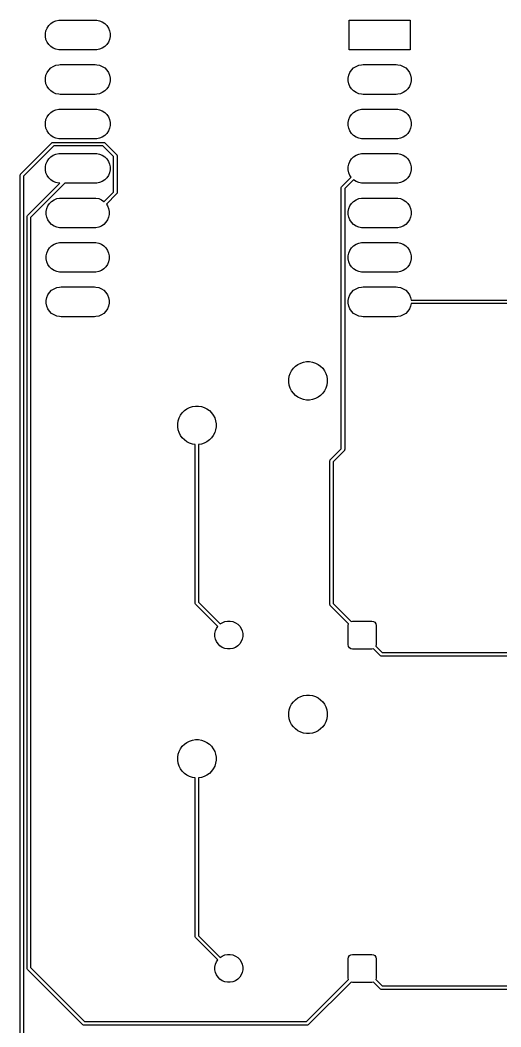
# Model space of a CAD drawing. Header units: millimetres. Extents: x 0.7 to 59.5, y -97.4 to -3.9.
# Drawn here: x 0.7 to 28.2, y -61.4 to -3.9 of the extents above; entities that cross this region are included whole.
import ezdxf

# ---------------------------------------------------------------- set-up
doc = ezdxf.new("R2010")
doc.units = ezdxf.units.MM
doc.layers.add('B.Cu', color=153, linetype='CONTINUOUS', true_color=0x4d7fc4)

msp = doc.modelspace()

# ---------------------------------------------------------------- linework, layer by layer
at = {"layer": 'B.Cu', "linetype": 'CONTINUOUS'}
for p, q in [((2.442766, -4.110941), (2.581313, -4.018367)), ((2.581313, -4.018367), (2.735258, -3.954601)), ((2.735258, -3.954601), (2.898685, -3.922093)), ((2.898685, -3.922093), (2.982, -3.918)), ((2.982, -3.918), (4.982, -3.918)), ((4.982, -3.918), (5.065315, -3.922093)), ((5.065315, -3.922093), (5.228742, -3.954601)), ((5.228742, -3.954601), (5.382687, -4.018367)), ((5.382687, -4.018367), (5.521234, -4.110941)), ((19.482, -5.618), (19.482, -3.918)), ((19.482, -3.918), (22.982, -3.918)), ((22.982, -3.918), (22.982, -5.618)), ((2.136093, -4.684685), (2.168601, -4.521258)), ((2.168601, -4.521258), (2.232367, -4.367313)), ((2.232367, -4.367313), (2.324941, -4.228766)), ((2.324941, -4.228766), (2.442766, -4.110941)), ((5.521234, -4.110941), (5.639059, -4.228766)), ((5.639059, -4.228766), (5.731633, -4.367313)), ((5.731633, -4.367313), (5.795399, -4.521258)), ((5.795399, -4.521258), (5.827907, -4.684685)), ((2.136093, -4.851315), (2.136093, -4.684685)), ((2.168601, -5.014742), (2.136093, -4.851315)), ((2.232367, -5.168687), (2.168601, -5.014742)), ((2.324941, -5.307234), (2.232367, -5.168687)), ((5.731633, -5.168687), (5.639059, -5.307234)), ((5.795399, -5.014742), (5.731633, -5.168687)), ((5.827907, -4.851315), (5.795399, -5.014742)), ((5.827907, -4.684685), (5.827907, -4.851315)), ((2.442766, -5.425059), (2.324941, -5.307234)), ((2.581313, -5.517633), (2.442766, -5.425059)), ((2.735258, -5.581399), (2.581313, -5.517633)), ((2.898685, -5.613907), (2.735258, -5.581399)), ((2.982, -5.618), (2.898685, -5.613907)), ((4.982, -5.618), (2.982, -5.618)), ((5.065315, -5.613907), (4.982, -5.618)), ((5.228742, -5.581399), (5.065315, -5.613907)), ((5.382687, -5.517633), (5.228742, -5.581399)), ((5.521234, -5.425059), (5.382687, -5.517633)), ((5.639059, -5.307234), (5.521234, -5.425059)), ((22.982, -5.618), (19.482, -5.618)), ((2.232367, -6.907313), (2.324941, -6.768766)), ((2.324941, -6.768766), (2.442766, -6.650941)), ((2.442766, -6.650941), (2.581313, -6.558367)), ((2.581313, -6.558367), (2.735258, -6.494601)), ((2.735258, -6.494601), (2.898685, -6.462093)), ((2.898685, -6.462093), (2.982, -6.458)), ((2.982, -6.458), (4.982, -6.458)), ((4.982, -6.458), (5.065315, -6.462093)), ((5.065315, -6.462093), (5.228742, -6.494601)), ((5.228742, -6.494601), (5.382687, -6.558367)), ((5.382687, -6.558367), (5.521234, -6.650941)), ((5.521234, -6.650941), (5.639059, -6.768766)), ((5.639059, -6.768766), (5.731633, -6.907313)), ((19.532367, -6.907313), (19.624941, -6.768766)), ((19.624941, -6.768766), (19.742766, -6.650941)), ((19.742766, -6.650941), (19.881313, -6.558367)), ((19.881313, -6.558367), (20.035258, -6.494601)), ((20.035258, -6.494601), (20.198685, -6.462093)), ((20.198685, -6.462093), (20.282, -6.458)), ((20.282, -6.458), (22.182, -6.458)), ((22.182, -6.458), (22.265315, -6.462093)), ((22.265315, -6.462093), (22.428742, -6.494601)), ((22.428742, -6.494601), (22.582687, -6.558367)), ((22.582687, -6.558367), (22.721234, -6.650941)), ((22.721234, -6.650941), (22.839059, -6.768766)), ((22.839059, -6.768766), (22.931633, -6.907313)), ((2.136093, -7.224685), (2.168601, -7.061258)), ((2.136093, -7.391315), (2.136093, -7.224685)), ((2.168601, -7.554742), (2.136093, -7.391315)), ((2.168601, -7.061258), (2.232367, -6.907313)), ((5.731633, -6.907313), (5.795399, -7.061258)), ((5.795399, -7.061258), (5.827907, -7.224685)), ((5.827907, -7.391315), (5.795399, -7.554742)), ((5.827907, -7.224685), (5.827907, -7.391315)), ((19.436093, -7.224685), (19.468601, -7.061258)), ((19.436093, -7.391315), (19.436093, -7.224685)), ((19.468601, -7.554742), (19.436093, -7.391315)), ((19.468601, -7.061258), (19.532367, -6.907313)), ((22.931633, -6.907313), (22.995399, -7.061258)), ((22.995399, -7.061258), (23.027907, -7.224685)), ((23.027907, -7.391315), (22.995399, -7.554742)), ((23.027907, -7.224685), (23.027907, -7.391315)), ((2.232367, -7.708687), (2.168601, -7.554742)), ((2.324941, -7.847234), (2.232367, -7.708687)), ((2.442766, -7.965059), (2.324941, -7.847234)), ((2.581313, -8.057633), (2.442766, -7.965059)), ((5.521234, -7.965059), (5.382687, -8.057633)), ((5.639059, -7.847234), (5.521234, -7.965059)), ((5.731633, -7.708687), (5.639059, -7.847234)), ((5.795399, -7.554742), (5.731633, -7.708687)), ((19.532367, -7.708687), (19.468601, -7.554742)), ((19.624941, -7.847234), (19.532367, -7.708687)), ((19.742766, -7.965059), (19.624941, -7.847234)), ((19.881313, -8.057633), (19.742766, -7.965059)), ((22.721234, -7.965059), (22.582687, -8.057633)), ((22.839059, -7.847234), (22.721234, -7.965059)), ((22.931633, -7.708687), (22.839059, -7.847234)), ((22.995399, -7.554742), (22.931633, -7.708687)), ((2.735258, -8.121399), (2.581313, -8.057633)), ((2.898685, -8.153907), (2.735258, -8.121399)), ((2.982, -8.158), (2.898685, -8.153907)), ((4.982, -8.158), (2.982, -8.158)), ((5.065315, -8.153907), (4.982, -8.158)), ((5.228742, -8.121399), (5.065315, -8.153907)), ((5.382687, -8.057633), (5.228742, -8.121399)), ((20.035258, -8.121399), (19.881313, -8.057633)), ((20.198685, -8.153907), (20.035258, -8.121399)), ((20.282, -8.158), (20.198685, -8.153907)), ((22.182, -8.158), (20.282, -8.158)), ((22.265315, -8.153907), (22.182, -8.158)), ((22.428742, -8.121399), (22.265315, -8.153907)), ((22.582687, -8.057633), (22.428742, -8.121399)), ((2.324941, -9.308766), (2.442766, -9.190941)), ((2.442766, -9.190941), (2.581313, -9.098367)), ((2.581313, -9.098367), (2.735258, -9.034601)), ((2.735258, -9.034601), (2.898685, -9.002093)), ((2.898685, -9.002093), (2.982, -8.998)), ((2.982, -8.998), (4.982, -8.998)), ((4.982, -8.998), (5.065315, -9.002093)), ((5.065315, -9.002093), (5.228742, -9.034601)), ((5.228742, -9.034601), (5.382687, -9.098367)), ((5.382687, -9.098367), (5.521234, -9.190941)), ((5.521234, -9.190941), (5.639059, -9.308766)), ((19.624941, -9.308766), (19.742766, -9.190941)), ((19.742766, -9.190941), (19.881313, -9.098367)), ((19.881313, -9.098367), (20.035258, -9.034601)), ((20.035258, -9.034601), (20.198685, -9.002093)), ((20.198685, -9.002093), (20.282, -8.998)), ((20.282, -8.998), (22.182, -8.998)), ((22.182, -8.998), (22.265315, -9.002093)), ((22.265315, -9.002093), (22.428742, -9.034601)), ((22.428742, -9.034601), (22.582687, -9.098367)), ((22.582687, -9.098367), (22.721234, -9.190941)), ((22.721234, -9.190941), (22.839059, -9.308766)), ((2.136093, -9.764685), (2.168601, -9.601258)), ((2.136093, -9.931315), (2.136093, -9.764685)), ((2.168601, -9.601258), (2.232367, -9.447313)), ((2.232367, -9.447313), (2.324941, -9.308766)), ((5.639059, -9.308766), (5.731633, -9.447313)), ((5.731633, -9.447313), (5.795399, -9.601258)), ((5.795399, -9.601258), (5.827907, -9.764685)), ((5.827907, -9.764685), (5.827907, -9.931315)), ((19.436093, -9.764685), (19.468601, -9.601258)), ((19.436093, -9.931315), (19.436093, -9.764685)), ((19.468601, -9.601258), (19.532367, -9.447313)), ((19.532367, -9.447313), (19.624941, -9.308766)), ((22.839059, -9.308766), (22.931633, -9.447313)), ((22.931633, -9.447313), (22.995399, -9.601258)), ((22.995399, -9.601258), (23.027907, -9.764685)), ((23.027907, -9.764685), (23.027907, -9.931315)), ((2.168601, -10.094742), (2.136093, -9.931315)), ((2.232367, -10.248687), (2.168601, -10.094742)), ((2.324941, -10.387234), (2.232367, -10.248687)), ((5.731633, -10.248687), (5.639059, -10.387234)), ((5.795399, -10.094742), (5.731633, -10.248687)), ((5.827907, -9.931315), (5.795399, -10.094742)), ((19.468601, -10.094742), (19.436093, -9.931315)), ((19.532367, -10.248687), (19.468601, -10.094742)), ((19.624941, -10.387234), (19.532367, -10.248687)), ((22.931633, -10.248687), (22.839059, -10.387234)), ((22.995399, -10.094742), (22.931633, -10.248687)), ((23.027907, -9.931315), (22.995399, -10.094742)), ((2.442766, -10.505059), (2.324941, -10.387234)), ((2.581313, -10.597633), (2.442766, -10.505059)), ((2.507289, -10.92729), (2.522442, -10.914853)), ((2.522442, -10.914853), (2.533, -10.910479)), ((2.533, -10.910479), (2.558491, -10.899921)), ((2.558491, -10.899921), (2.578, -10.898)), ((2.578, -10.898), (5.458346, -10.898)), ((2.735258, -10.661399), (2.581313, -10.597633)), ((2.898685, -10.693907), (2.735258, -10.661399)), ((2.982, -10.698), (2.898685, -10.693907)), ((4.982, -10.698), (2.982, -10.698)), ((5.065315, -10.693907), (4.982, -10.698)), ((5.228742, -10.661399), (5.065315, -10.693907)), ((5.382687, -10.597633), (5.228742, -10.661399)), ((5.521234, -10.505059), (5.382687, -10.597633)), ((5.458346, -10.898), (5.477855, -10.899921)), ((5.477855, -10.899921), (5.513903, -10.914853)), ((5.513903, -10.914853), (5.529057, -10.927289)), ((5.639059, -10.387234), (5.521234, -10.505059)), ((19.742766, -10.505059), (19.624941, -10.387234)), ((19.881313, -10.597633), (19.742766, -10.505059)), ((20.035258, -10.661399), (19.881313, -10.597633)), ((20.198685, -10.693907), (20.035258, -10.661399)), ((20.282, -10.698), (20.198685, -10.693907)), ((22.182, -10.698), (20.282, -10.698)), ((22.265315, -10.693907), (22.182, -10.698)), ((22.428742, -10.661399), (22.265315, -10.693907)), ((22.582687, -10.597633), (22.428742, -10.661399)), ((22.721234, -10.505059), (22.582687, -10.597633)), ((22.839059, -10.387234), (22.721234, -10.505059)), ((0.721289, -12.713289), (2.507289, -10.92729)), ((2.619421, -11.098), (0.892, -12.825421)), ((5.416924, -11.098), (2.619421, -11.098)), ((6.032, -11.713075), (5.416924, -11.098)), ((5.529057, -10.927289), (6.202711, -11.600944)), ((2.168601, -12.141258), (2.232367, -11.987313)), ((2.232367, -11.987313), (2.324941, -11.848766)), ((2.324941, -11.848766), (2.442766, -11.730941)), ((2.442766, -11.730941), (2.581313, -11.638367)), ((2.581313, -11.638367), (2.735258, -11.574601)), ((2.735258, -11.574601), (2.898685, -11.542093)), ((2.898685, -11.542093), (2.982, -11.538)), ((2.982, -11.538), (4.982, -11.538)), ((4.982, -11.538), (5.065315, -11.542093)), ((5.065315, -11.542093), (5.228742, -11.574601)), ((5.228742, -11.574601), (5.382687, -11.638367)), ((5.382687, -11.638367), (5.521234, -11.730941)), ((5.521234, -11.730941), (5.639059, -11.848766)), ((5.639059, -11.848766), (5.731633, -11.987313)), ((5.731633, -11.987313), (5.795399, -12.141258)), ((6.032, -13.736578), (6.032, -11.713075)), ((6.202711, -11.600944), (6.215148, -11.616097)), ((6.215148, -11.616097), (6.224372, -11.638367)), ((6.224372, -11.638367), (6.230079, -11.652145)), ((6.230079, -11.652145), (6.232, -11.671654)), ((6.232, -11.671654), (6.232, -13.778)), ((19.468601, -12.141258), (19.532367, -11.987313)), ((19.532367, -11.987313), (19.624941, -11.848766)), ((19.624941, -11.848766), (19.742766, -11.730941)), ((19.742766, -11.730941), (19.881313, -11.638367)), ((19.881313, -11.638367), (20.035258, -11.574601)), ((20.035258, -11.574601), (20.198685, -11.542093)), ((20.198685, -11.542093), (20.282, -11.538)), ((20.282, -11.538), (22.182, -11.538)), ((22.182, -11.538), (22.265315, -11.542093)), ((22.265315, -11.542093), (22.428742, -11.574601)), ((22.428742, -11.574601), (22.582687, -11.638367)), ((22.582687, -11.638367), (22.721234, -11.730941)), ((22.721234, -11.730941), (22.839059, -11.848766)), ((22.839059, -11.848766), (22.931633, -11.987313)), ((22.931633, -11.987313), (22.995399, -12.141258)), ((2.136093, -12.304685), (2.168601, -12.141258)), ((2.136093, -12.471315), (2.136093, -12.304685)), ((2.168601, -12.634742), (2.136093, -12.471315)), ((2.232367, -12.788687), (2.168601, -12.634742)), ((5.795399, -12.634742), (5.731633, -12.788687)), ((5.795399, -12.141258), (5.827907, -12.304685)), ((5.827907, -12.471315), (5.795399, -12.634742)), ((5.827907, -12.304685), (5.827907, -12.471315)), ((19.436093, -12.304685), (19.468601, -12.141258)), ((19.436093, -12.471315), (19.436093, -12.304685)), ((19.468601, -12.634742), (19.436093, -12.471315)), ((19.532367, -12.788687), (19.468601, -12.634742)), ((22.995399, -12.634742), (22.931633, -12.788687)), ((22.995399, -12.141258), (23.027907, -12.304685)), ((23.027907, -12.471315), (22.995399, -12.634742)), ((23.027907, -12.304685), (23.027907, -12.471315)), ((0.692, -12.784), (0.693921, -12.764491)), ((0.692, -69.104), (0.692, -12.784)), ((0.693921, -12.764491), (0.708853, -12.728443)), ((0.708853, -12.728443), (0.721289, -12.713289)), ((0.892, -12.825421), (0.892, -69.062578)), ((2.324941, -12.927234), (2.232367, -12.788687)), ((2.442766, -13.045059), (2.324941, -12.927234)), ((2.581313, -13.137633), (2.442766, -13.045059)), ((2.735258, -13.201399), (2.581313, -13.137633)), ((2.898685, -13.233907), (2.735258, -13.201399)), ((5.228742, -13.201399), (5.065315, -13.233907)), ((5.382687, -13.137633), (5.228742, -13.201399)), ((5.521234, -13.045059), (5.382687, -13.137633)), ((5.639059, -12.927234), (5.521234, -13.045059)), ((5.731633, -12.788687), (5.639059, -12.927234)), ((19.061289, -13.417289), (19.595462, -12.883115)), ((19.729564, -13.031857), (19.232, -13.529422)), ((19.595462, -12.883115), (19.532367, -12.788687)), ((19.742766, -13.045059), (19.729564, -13.031857)), ((19.881313, -13.137633), (19.742766, -13.045059)), ((20.035258, -13.201399), (19.881313, -13.137633)), ((20.198685, -13.233907), (20.035258, -13.201399)), ((22.428742, -13.201399), (22.265315, -13.233907)), ((22.582687, -13.137633), (22.428742, -13.201399)), ((22.721234, -13.045059), (22.582687, -13.137633)), ((22.839059, -12.927234), (22.721234, -13.045059)), ((22.931633, -12.788687), (22.839059, -12.927234)), ((1.121289, -15.070943), (2.955532, -13.236699)), ((3.237076, -13.238), (1.292, -15.183076)), ((2.955532, -13.236699), (2.898685, -13.233907)), ((4.982, -13.238), (3.237076, -13.238)), ((5.065315, -13.233907), (4.982, -13.238)), ((5.484435, -14.284142), (6.032, -13.736578)), ((6.230079, -13.797509), (6.215148, -13.833557)), ((6.232, -13.778), (6.230079, -13.797509)), ((19.032, -13.488), (19.033921, -13.468491)), ((19.032, -28.40839), (19.032, -13.488)), ((19.033921, -13.468491), (19.048853, -13.432443)), ((19.048853, -13.432443), (19.061289, -13.417289)), ((19.232, -13.529422), (19.232, -28.449812)), ((20.282, -13.238), (20.198685, -13.233907)), ((22.182, -13.238), (20.282, -13.238)), ((22.265315, -13.233907), (22.182, -13.238)), ((2.374941, -14.388766), (2.492766, -14.270941)), ((2.492766, -14.270941), (2.631313, -14.178367)), ((2.631313, -14.178367), (2.785258, -14.114601)), ((2.785258, -14.114601), (2.948685, -14.082093)), ((2.948685, -14.082093), (3.032, -14.078)), ((3.032, -14.078), (4.932, -14.078)), ((4.932, -14.078), (5.015315, -14.082093)), ((5.015315, -14.082093), (5.178742, -14.114601)), ((5.178742, -14.114601), (5.332687, -14.178367)), ((5.332687, -14.178367), (5.471234, -14.270941)), ((5.471234, -14.270941), (5.484435, -14.284142)), ((6.202711, -13.84871), (5.618537, -14.432883)), ((6.215148, -13.833557), (6.202711, -13.84871)), ((19.624941, -14.388766), (19.742766, -14.270941)), ((19.742766, -14.270941), (19.881313, -14.178367)), ((19.881313, -14.178367), (20.035258, -14.114601)), ((20.035258, -14.114601), (20.198685, -14.082093)), ((20.198685, -14.082093), (20.282, -14.078)), ((20.282, -14.078), (22.182, -14.078)), ((22.182, -14.078), (22.265315, -14.082093)), ((22.265315, -14.082093), (22.428742, -14.114601)), ((22.428742, -14.114601), (22.582687, -14.178367)), ((22.582687, -14.178367), (22.721234, -14.270941)), ((22.721234, -14.270941), (22.839059, -14.388766)), ((2.186093, -14.844685), (2.218601, -14.681258)), ((2.186093, -15.011315), (2.186093, -14.844685)), ((2.218601, -14.681258), (2.282367, -14.527313)), ((2.282367, -14.527313), (2.374941, -14.388766)), ((5.618537, -14.432883), (5.681633, -14.527313)), ((5.681633, -14.527313), (5.745399, -14.681258)), ((5.745399, -14.681258), (5.777907, -14.844685)), ((5.777907, -14.844685), (5.777907, -15.011315)), ((19.436093, -14.844685), (19.468601, -14.681258)), ((19.436093, -15.011315), (19.436093, -14.844685)), ((19.468601, -14.681258), (19.532367, -14.527313)), ((19.532367, -14.527313), (19.624941, -14.388766)), ((22.839059, -14.388766), (22.931633, -14.527313)), ((22.931633, -14.527313), (22.995399, -14.681258)), ((22.995399, -14.681258), (23.027907, -14.844685)), ((23.027907, -14.844685), (23.027907, -15.011315)), ((1.092, -15.141654), (1.093921, -15.122145)), ((1.092, -58.08), (1.092, -15.141654)), ((1.093921, -15.122145), (1.108853, -15.086097)), ((1.108853, -15.086097), (1.121289, -15.070943)), ((1.292, -15.183076), (1.292, -58.038578)), ((2.218601, -15.174742), (2.186093, -15.011315)), ((2.282367, -15.328687), (2.218601, -15.174742)), ((2.374941, -15.467234), (2.282367, -15.328687)), ((2.492766, -15.585059), (2.374941, -15.467234)), ((5.589059, -15.467234), (5.471234, -15.585059)), ((5.681633, -15.328687), (5.589059, -15.467234)), ((5.745399, -15.174742), (5.681633, -15.328687)), ((5.777907, -15.011315), (5.745399, -15.174742)), ((19.468601, -15.174742), (19.436093, -15.011315)), ((19.532367, -15.328687), (19.468601, -15.174742)), ((19.624941, -15.467234), (19.532367, -15.328687)), ((19.742766, -15.585059), (19.624941, -15.467234)), ((22.839059, -15.467234), (22.721234, -15.585059)), ((22.931633, -15.328687), (22.839059, -15.467234)), ((22.995399, -15.174742), (22.931633, -15.328687)), ((23.027907, -15.011315), (22.995399, -15.174742)), ((2.631313, -15.677633), (2.492766, -15.585059)), ((2.785258, -15.741399), (2.631313, -15.677633)), ((2.948685, -15.773907), (2.785258, -15.741399)), ((3.032, -15.778), (2.948685, -15.773907)), ((4.932, -15.778), (3.032, -15.778)), ((5.015315, -15.773907), (4.932, -15.778)), ((5.178742, -15.741399), (5.015315, -15.773907)), ((5.332687, -15.677633), (5.178742, -15.741399)), ((5.471234, -15.585059), (5.332687, -15.677633)), ((19.881313, -15.677633), (19.742766, -15.585059)), ((20.035258, -15.741399), (19.881313, -15.677633)), ((20.198685, -15.773907), (20.035258, -15.741399)), ((20.282, -15.778), (20.198685, -15.773907)), ((22.182, -15.778), (20.282, -15.778)), ((22.265315, -15.773907), (22.182, -15.778)), ((22.428742, -15.741399), (22.265315, -15.773907)), ((22.582687, -15.677633), (22.428742, -15.741399)), ((22.721234, -15.585059), (22.582687, -15.677633)), ((2.631313, -16.718367), (2.785258, -16.654601)), ((2.785258, -16.654601), (2.948685, -16.622093)), ((2.948685, -16.622093), (3.032, -16.618)), ((3.032, -16.618), (4.932, -16.618)), ((4.932, -16.618), (5.015315, -16.622093)), ((5.015315, -16.622093), (5.178742, -16.654601)), ((5.178742, -16.654601), (5.332687, -16.718367)), ((19.881313, -16.718367), (20.035258, -16.654601)), ((20.035258, -16.654601), (20.198685, -16.622093)), ((20.198685, -16.622093), (20.282, -16.618)), ((20.282, -16.618), (22.182, -16.618)), ((22.182, -16.618), (22.265315, -16.622093)), ((22.265315, -16.622093), (22.428742, -16.654601)), ((22.428742, -16.654601), (22.582687, -16.718367)), ((2.186093, -17.384685), (2.218601, -17.221258)), ((2.218601, -17.221258), (2.282367, -17.067313)), ((2.282367, -17.067313), (2.374941, -16.928766)), ((2.374941, -16.928766), (2.492766, -16.810941)), ((2.492766, -16.810941), (2.631313, -16.718367)), ((5.332687, -16.718367), (5.471234, -16.810941)), ((5.471234, -16.810941), (5.589059, -16.928766)), ((5.589059, -16.928766), (5.681633, -17.067313)), ((5.681633, -17.067313), (5.745399, -17.221258)), ((5.745399, -17.221258), (5.777907, -17.384685)), ((19.436093, -17.384685), (19.468601, -17.221258)), ((19.468601, -17.221258), (19.532367, -17.067313)), ((19.532367, -17.067313), (19.624941, -16.928766)), ((19.624941, -16.928766), (19.742766, -16.810941)), ((19.742766, -16.810941), (19.881313, -16.718367)), ((22.582687, -16.718367), (22.721234, -16.810941)), ((22.721234, -16.810941), (22.839059, -16.928766)), ((22.839059, -16.928766), (22.931633, -17.067313)), ((22.931633, -17.067313), (22.995399, -17.221258)), ((22.995399, -17.221258), (23.027907, -17.384685)), ((2.186093, -17.551315), (2.186093, -17.384685)), ((2.218601, -17.714742), (2.186093, -17.551315)), ((2.282367, -17.868687), (2.218601, -17.714742)), ((5.745399, -17.714742), (5.681633, -17.868687)), ((5.777907, -17.551315), (5.745399, -17.714742)), ((5.777907, -17.384685), (5.777907, -17.551315)), ((19.436093, -17.551315), (19.436093, -17.384685)), ((19.468601, -17.714742), (19.436093, -17.551315)), ((19.532367, -17.868687), (19.468601, -17.714742)), ((22.995399, -17.714742), (22.931633, -17.868687)), ((23.027907, -17.551315), (22.995399, -17.714742)), ((23.027907, -17.384685), (23.027907, -17.551315)), ((2.374941, -18.007234), (2.282367, -17.868687)), ((2.492766, -18.125059), (2.374941, -18.007234)), ((2.631313, -18.217633), (2.492766, -18.125059)), ((2.785258, -18.281399), (2.631313, -18.217633)), ((2.948685, -18.313907), (2.785258, -18.281399)), ((3.032, -18.318), (2.948685, -18.313907)), ((4.932, -18.318), (3.032, -18.318)), ((5.015315, -18.313907), (4.932, -18.318)), ((5.178742, -18.281399), (5.015315, -18.313907)), ((5.332687, -18.217633), (5.178742, -18.281399)), ((5.471234, -18.125059), (5.332687, -18.217633)), ((5.589059, -18.007234), (5.471234, -18.125059)), ((5.681633, -17.868687), (5.589059, -18.007234)), ((19.624941, -18.007234), (19.532367, -17.868687)), ((19.742766, -18.125059), (19.624941, -18.007234)), ((19.881313, -18.217633), (19.742766, -18.125059)), ((20.035258, -18.281399), (19.881313, -18.217633)), ((20.198685, -18.313907), (20.035258, -18.281399)), ((20.282, -18.318), (20.198685, -18.313907)), ((22.182, -18.318), (20.282, -18.318)), ((22.265315, -18.313907), (22.182, -18.318)), ((22.428742, -18.281399), (22.265315, -18.313907)), ((22.582687, -18.217633), (22.428742, -18.281399)), ((22.721234, -18.125059), (22.582687, -18.217633)), ((22.839059, -18.007234), (22.721234, -18.125059)), ((22.931633, -17.868687), (22.839059, -18.007234)), ((2.282367, -19.607313), (2.374941, -19.468766)), ((2.374941, -19.468766), (2.492766, -19.350941)), ((2.492766, -19.350941), (2.631313, -19.258367)), ((2.631313, -19.258367), (2.785258, -19.194601)), ((2.785258, -19.194601), (2.948685, -19.162093)), ((2.948685, -19.162093), (3.032, -19.158)), ((3.032, -19.158), (4.932, -19.158)), ((4.932, -19.158), (5.015315, -19.162093)), ((5.015315, -19.162093), (5.178742, -19.194601)), ((5.178742, -19.194601), (5.332687, -19.258367)), ((5.332687, -19.258367), (5.471234, -19.350941)), ((5.471234, -19.350941), (5.589059, -19.468766)), ((5.589059, -19.468766), (5.681633, -19.607313)), ((19.532367, -19.607313), (19.624941, -19.468766)), ((19.624941, -19.468766), (19.742766, -19.350941)), ((19.742766, -19.350941), (19.881313, -19.258367)), ((19.881313, -19.258367), (20.035258, -19.194601)), ((20.035258, -19.194601), (20.198685, -19.162093)), ((20.198685, -19.162093), (20.282, -19.158)), ((20.282, -19.158), (22.182, -19.158)), ((22.182, -19.158), (22.265315, -19.162093)), ((22.265315, -19.162093), (22.428742, -19.194601)), ((22.428742, -19.194601), (22.582687, -19.258367)), ((22.582687, -19.258367), (22.721234, -19.350941)), ((22.721234, -19.350941), (22.839059, -19.468766)), ((22.839059, -19.468766), (22.931633, -19.607313)), ((2.186093, -19.924685), (2.218601, -19.761258)), ((2.186093, -20.091315), (2.186093, -19.924685)), ((2.218601, -20.254742), (2.186093, -20.091315)), ((2.218601, -19.761258), (2.282367, -19.607313)), ((5.681633, -19.607313), (5.745399, -19.761258)), ((5.745399, -19.761258), (5.777907, -19.924685)), ((5.777907, -20.091315), (5.745399, -20.254742)), ((5.777907, -19.924685), (5.777907, -20.091315)), ((19.436093, -19.924685), (19.468601, -19.761258)), ((19.436093, -20.091315), (19.436093, -19.924685)), ((19.468601, -20.254742), (19.436093, -20.091315)), ((19.468601, -19.761258), (19.532367, -19.607313)), ((22.931633, -19.607313), (22.995399, -19.761258)), ((22.995399, -19.761258), (23.024588, -19.908)), ((23.024588, -20.108), (22.995399, -20.254742)), ((23.024588, -19.908), (43.818363, -19.908)), ((43.776941, -20.108), (23.024588, -20.108)), ((2.282367, -20.408687), (2.218601, -20.254742)), ((2.374941, -20.547234), (2.282367, -20.408687)), ((2.492766, -20.665059), (2.374941, -20.547234)), ((2.631313, -20.757633), (2.492766, -20.665059)), ((5.471234, -20.665059), (5.332687, -20.757633)), ((5.589059, -20.547234), (5.471234, -20.665059)), ((5.681633, -20.408687), (5.589059, -20.547234)), ((5.745399, -20.254742), (5.681633, -20.408687)), ((19.532367, -20.408687), (19.468601, -20.254742)), ((19.624941, -20.547234), (19.532367, -20.408687)), ((19.742766, -20.665059), (19.624941, -20.547234)), ((19.881313, -20.757633), (19.742766, -20.665059)), ((22.721234, -20.665059), (22.582687, -20.757633)), ((22.839059, -20.547234), (22.721234, -20.665059)), ((22.931633, -20.408687), (22.839059, -20.547234)), ((22.995399, -20.254742), (22.931633, -20.408687)), ((2.785258, -20.821399), (2.631313, -20.757633)), ((2.948685, -20.853907), (2.785258, -20.821399)), ((3.032, -20.858), (2.948685, -20.853907)), ((4.932, -20.858), (3.032, -20.858)), ((5.015315, -20.853907), (4.932, -20.858)), ((5.178742, -20.821399), (5.015315, -20.853907)), ((5.332687, -20.757633), (5.178742, -20.821399)), ((20.035258, -20.821399), (19.881313, -20.757633)), ((20.198685, -20.853907), (20.035258, -20.821399)), ((20.282, -20.858), (20.198685, -20.853907)), ((22.182, -20.858), (20.282, -20.858)), ((22.265315, -20.853907), (22.182, -20.858)), ((22.428742, -20.821399), (22.265315, -20.853907)), ((22.582687, -20.757633), (22.428742, -20.821399)), ((16.564918, -23.581298), (16.718714, -23.502935)), ((16.718714, -23.502935), (16.882876, -23.449595)), ((16.882876, -23.449595), (17.053361, -23.422593)), ((17.053361, -23.422593), (17.225971, -23.422593)), ((17.225971, -23.422593), (17.396456, -23.449595)), ((17.396456, -23.449595), (17.560618, -23.502935)), ((17.560618, -23.502935), (17.714414, -23.581298)), ((16.070059, -24.262412), (16.123399, -24.09825)), ((16.123399, -24.09825), (16.201762, -23.944454)), ((16.201762, -23.944454), (16.303219, -23.804809)), ((16.303219, -23.804809), (16.425273, -23.682755)), ((16.425273, -23.682755), (16.564918, -23.581298)), ((17.714414, -23.581298), (17.854059, -23.682755)), ((17.854059, -23.682755), (17.976113, -23.804809)), ((17.976113, -23.804809), (18.07757, -23.944454)), ((18.07757, -23.944454), (18.155933, -24.09825)), ((18.155933, -24.09825), (18.209273, -24.262412)), ((16.043057, -24.432897), (16.070059, -24.262412)), ((16.043057, -24.605507), (16.043057, -24.432897)), ((16.070059, -24.775992), (16.043057, -24.605507)), ((18.209273, -24.262412), (18.236275, -24.432897)), ((18.236275, -24.605507), (18.209273, -24.775992)), ((18.236275, -24.432897), (18.236275, -24.605507)), ((16.123399, -24.940154), (16.070059, -24.775992)), ((16.201762, -25.09395), (16.123399, -24.940154)), ((16.303219, -25.233595), (16.201762, -25.09395)), ((16.425273, -25.355649), (16.303219, -25.233595)), ((17.976113, -25.233595), (17.854059, -25.355649)), ((18.07757, -25.09395), (17.976113, -25.233595)), ((18.155933, -24.940154), (18.07757, -25.09395)), ((18.209273, -24.775992), (18.155933, -24.940154)), ((16.564918, -25.457106), (16.425273, -25.355649)), ((16.718714, -25.535469), (16.564918, -25.457106)), ((16.882876, -25.588809), (16.718714, -25.535469)), ((17.053361, -25.615811), (16.882876, -25.588809)), ((17.225971, -25.615811), (17.053361, -25.615811)), ((17.396456, -25.588809), (17.225971, -25.615811)), ((17.560618, -25.535469), (17.396456, -25.588809)), ((17.714414, -25.457106), (17.560618, -25.535469)), ((17.854059, -25.355649), (17.714414, -25.457106)), ((9.851762, -26.484454), (9.953219, -26.344809)), ((9.953219, -26.344809), (10.075273, -26.222755)), ((10.075273, -26.222755), (10.214918, -26.121298)), ((10.214918, -26.121298), (10.368714, -26.042935)), ((10.368714, -26.042935), (10.532876, -25.989595)), ((10.532876, -25.989595), (10.703361, -25.962593)), ((10.703361, -25.962593), (10.875971, -25.962593)), ((10.875971, -25.962593), (11.046456, -25.989595)), ((11.046456, -25.989595), (11.210618, -26.042935)), ((11.210618, -26.042935), (11.364414, -26.121298)), ((11.364414, -26.121298), (11.504059, -26.222755)), ((11.504059, -26.222755), (11.626113, -26.344809)), ((11.626113, -26.344809), (11.72757, -26.484454)), ((9.693057, -26.972897), (9.720059, -26.802412)), ((9.693057, -27.145507), (9.693057, -26.972897)), ((9.720059, -26.802412), (9.773399, -26.63825)), ((9.773399, -26.63825), (9.851762, -26.484454)), ((11.72757, -26.484454), (11.805933, -26.63825)), ((11.805933, -26.63825), (11.859273, -26.802412)), ((11.859273, -26.802412), (11.886275, -26.972897)), ((11.886275, -26.972897), (11.886275, -27.145507)), ((9.720059, -27.315992), (9.693057, -27.145507)), ((9.773399, -27.480154), (9.720059, -27.315992)), ((9.851762, -27.63395), (9.773399, -27.480154)), ((11.805933, -27.480154), (11.72757, -27.63395)), ((11.859273, -27.315992), (11.805933, -27.480154)), ((11.886275, -27.145507), (11.859273, -27.315992)), ((9.953219, -27.773595), (9.851762, -27.63395)), ((10.075273, -27.895649), (9.953219, -27.773595)), ((10.214918, -27.997106), (10.075273, -27.895649)), ((10.368714, -28.075469), (10.214918, -27.997106)), ((10.532876, -28.128809), (10.368714, -28.075469)), ((10.689666, -28.153641), (10.532876, -28.128809)), ((10.689666, -37.213666), (10.689666, -28.153641)), ((11.046456, -28.128809), (10.889666, -28.153641)), ((10.889666, -28.153641), (10.889666, -37.172244)), ((11.210618, -28.075469), (11.046456, -28.128809)), ((11.364414, -27.997106), (11.210618, -28.075469)), ((11.504059, -27.895649), (11.364414, -27.997106)), ((11.626113, -27.773595), (11.504059, -27.895649)), ((11.72757, -27.63395), (11.626113, -27.773595)), ((18.408955, -29.031435), (19.032, -28.40839)), ((19.202711, -28.520522), (18.579666, -29.143567)), ((19.215148, -28.505369), (19.202711, -28.520522)), ((19.230079, -28.469321), (19.215148, -28.505369)), ((19.232, -28.449812), (19.230079, -28.469321)), ((18.379666, -29.102146), (18.381587, -29.082637)), ((18.379666, -37.283666), (18.379666, -29.102146)), ((18.381587, -29.082637), (18.396519, -29.046589)), ((18.396519, -29.046589), (18.408955, -29.031435)), ((18.579666, -29.143567), (18.579666, -37.242244)), ((10.691587, -37.233175), (10.689666, -37.213666)), ((10.706519, -37.269223), (10.691587, -37.233175)), ((10.718955, -37.284377), (10.706519, -37.269223)), ((11.985364, -38.550785), (10.718955, -37.284377)), ((10.889666, -37.172244), (12.126785, -38.409364)), ((18.381587, -37.303175), (18.379666, -37.283666)), ((18.396519, -37.339223), (18.381587, -37.303175)), ((18.408955, -37.354377), (18.396519, -37.339223)), ((19.454014, -38.399435), (18.408955, -37.354377)), ((18.579666, -37.242244), (19.595435, -38.258014)), ((12.126785, -38.409364), (12.238883, -38.334463)), ((12.238883, -38.334463), (12.383772, -38.274448)), ((12.383772, -38.274448), (12.537586, -38.243852)), ((12.537586, -38.243852), (12.694414, -38.243852)), ((12.694414, -38.243852), (12.848228, -38.274448)), ((12.848228, -38.274448), (12.993117, -38.334463)), ((12.993117, -38.334463), (13.123515, -38.421592)), ((13.123515, -38.421592), (13.234408, -38.532485)), ((19.436, -38.49), (19.454014, -38.399435)), ((19.436, -39.59), (19.436, -38.49)), ((19.595435, -38.258014), (19.686, -38.24)), ((19.686, -38.24), (20.786, -38.24)), ((20.786, -38.24), (20.881671, -38.25903)), ((20.881671, -38.25903), (20.962777, -38.313223)), ((20.962777, -38.313223), (21.01697, -38.394329)), ((21.01697, -38.394329), (21.036, -38.49)), ((21.036, -38.49), (21.036, -39.59)), ((11.819852, -38.961586), (11.850448, -38.807772)), ((11.819852, -39.118414), (11.819852, -38.961586)), ((11.850448, -38.807772), (11.910463, -38.662883)), ((11.910463, -38.662883), (11.985364, -38.550785)), ((13.234408, -38.532485), (13.321537, -38.662883)), ((13.321537, -38.662883), (13.381552, -38.807772)), ((13.381552, -38.807772), (13.412148, -38.961586)), ((13.412148, -38.961586), (13.412148, -39.118414)), ((11.850448, -39.272228), (11.819852, -39.118414)), ((11.910463, -39.417117), (11.850448, -39.272228)), ((11.997592, -39.547515), (11.910463, -39.417117)), ((12.108485, -39.658408), (11.997592, -39.547515)), ((12.238883, -39.745537), (12.108485, -39.658408)), ((13.123515, -39.658408), (12.993117, -39.745537)), ((13.234408, -39.547515), (13.123515, -39.658408)), ((13.321537, -39.417117), (13.234408, -39.547515)), ((13.381552, -39.272228), (13.321537, -39.417117)), ((13.412148, -39.118414), (13.381552, -39.272228)), ((19.45503, -39.685671), (19.436, -39.59)), ((21.036, -39.59), (21.017985, -39.680563)), ((12.383772, -39.805552), (12.238883, -39.745537)), ((12.537586, -39.836148), (12.383772, -39.805552)), ((12.694414, -39.836148), (12.537586, -39.836148)), ((12.848228, -39.805552), (12.694414, -39.836148)), ((12.993117, -39.745537), (12.848228, -39.805552)), ((19.509223, -39.766777), (19.45503, -39.685671)), ((19.590329, -39.82097), (19.509223, -39.766777)), ((19.686, -39.84), (19.590329, -39.82097)), ((20.786, -39.84), (19.686, -39.84)), ((20.876563, -39.821985), (20.786, -39.84)), ((21.265289, -40.210711), (20.876563, -39.821985)), ((21.017985, -39.680563), (21.377422, -40.04)), ((21.280443, -40.223147), (21.265289, -40.210711)), ((21.316491, -40.238079), (21.280443, -40.223147)), ((21.336, -40.24), (21.316491, -40.238079)), ((38.176, -40.24), (21.336, -40.24)), ((21.377422, -40.04), (38.134578, -40.04)), ((16.718714, -42.552935), (16.882876, -42.499595)), ((16.882876, -42.499595), (17.053361, -42.472593)), ((17.053361, -42.472593), (17.225971, -42.472593)), ((17.225971, -42.472593), (17.396456, -42.499595)), ((17.396456, -42.499595), (17.560618, -42.552935)), ((16.123399, -43.14825), (16.201762, -42.994454)), ((16.201762, -42.994454), (16.303219, -42.854809)), ((16.303219, -42.854809), (16.425273, -42.732755)), ((16.425273, -42.732755), (16.564918, -42.631298)), ((16.564918, -42.631298), (16.718714, -42.552935)), ((17.560618, -42.552935), (17.714414, -42.631298)), ((17.714414, -42.631298), (17.854059, -42.732755)), ((17.854059, -42.732755), (17.976113, -42.854809)), ((17.976113, -42.854809), (18.07757, -42.994454)), ((18.07757, -42.994454), (18.155933, -43.14825)), ((16.043057, -43.482897), (16.070059, -43.312412)), ((16.043057, -43.655507), (16.043057, -43.482897)), ((16.070059, -43.825992), (16.043057, -43.655507)), ((16.070059, -43.312412), (16.123399, -43.14825)), ((18.155933, -43.14825), (18.209273, -43.312412)), ((18.209273, -43.312412), (18.236275, -43.482897)), ((18.236275, -43.655507), (18.209273, -43.825992)), ((18.236275, -43.482897), (18.236275, -43.655507)), ((16.123399, -43.990154), (16.070059, -43.825992)), ((16.201762, -44.14395), (16.123399, -43.990154)), ((16.303219, -44.283595), (16.201762, -44.14395)), ((18.07757, -44.14395), (17.976113, -44.283595)), ((18.155933, -43.990154), (18.07757, -44.14395)), ((18.209273, -43.825992), (18.155933, -43.990154)), ((16.425273, -44.405649), (16.303219, -44.283595)), ((16.564918, -44.507106), (16.425273, -44.405649)), ((16.718714, -44.585469), (16.564918, -44.507106)), ((16.882876, -44.638809), (16.718714, -44.585469)), ((17.053361, -44.665811), (16.882876, -44.638809)), ((17.225971, -44.665811), (17.053361, -44.665811)), ((17.396456, -44.638809), (17.225971, -44.665811)), ((17.560618, -44.585469), (17.396456, -44.638809)), ((17.714414, -44.507106), (17.560618, -44.585469)), ((17.854059, -44.405649), (17.714414, -44.507106)), ((17.976113, -44.283595), (17.854059, -44.405649)), ((9.851762, -45.534454), (9.953219, -45.394809)), ((9.953219, -45.394809), (10.075273, -45.272755)), ((10.075273, -45.272755), (10.214918, -45.171298)), ((10.214918, -45.171298), (10.368714, -45.092935)), ((10.368714, -45.092935), (10.532876, -45.039595)), ((10.532876, -45.039595), (10.703361, -45.012593)), ((10.703361, -45.012593), (10.875971, -45.012593)), ((10.875971, -45.012593), (11.046456, -45.039595)), ((11.046456, -45.039595), (11.210618, -45.092935)), ((11.210618, -45.092935), (11.364414, -45.171298)), ((11.364414, -45.171298), (11.504059, -45.272755)), ((11.504059, -45.272755), (11.626113, -45.394809)), ((11.626113, -45.394809), (11.72757, -45.534454)), ((9.693057, -46.022897), (9.720059, -45.852412)), ((9.720059, -45.852412), (9.773399, -45.68825)), ((9.773399, -45.68825), (9.851762, -45.534454)), ((11.72757, -45.534454), (11.805933, -45.68825)), ((11.805933, -45.68825), (11.859273, -45.852412)), ((11.859273, -45.852412), (11.886275, -46.022897)), ((9.693057, -46.195507), (9.693057, -46.022897)), ((9.720059, -46.365992), (9.693057, -46.195507)), ((9.773399, -46.530154), (9.720059, -46.365992)), ((9.851762, -46.68395), (9.773399, -46.530154)), ((11.805933, -46.530154), (11.72757, -46.68395)), ((11.859273, -46.365992), (11.805933, -46.530154)), ((11.886275, -46.195507), (11.859273, -46.365992)), ((11.886275, -46.022897), (11.886275, -46.195507)), ((9.953219, -46.823595), (9.851762, -46.68395)), ((10.075273, -46.945649), (9.953219, -46.823595)), ((10.214918, -47.047106), (10.075273, -46.945649)), ((10.368714, -47.125469), (10.214918, -47.047106)), ((10.532876, -47.178809), (10.368714, -47.125469)), ((11.210618, -47.125469), (11.046456, -47.178809)), ((11.364414, -47.047106), (11.210618, -47.125469)), ((11.504059, -46.945649), (11.364414, -47.047106)), ((11.626113, -46.823595), (11.504059, -46.945649)), ((11.72757, -46.68395), (11.626113, -46.823595)), ((10.689666, -47.203641), (10.532876, -47.178809)), ((10.689666, -56.253666), (10.689666, -47.203641)), ((11.046456, -47.178809), (10.889666, -47.203641)), ((10.889666, -47.203641), (10.889666, -56.212244)), ((10.691587, -56.273175), (10.689666, -56.253666)), ((10.706519, -56.309223), (10.691587, -56.273175)), ((10.718955, -56.324377), (10.706519, -56.309223)), ((11.985364, -57.590785), (10.718955, -56.324377)), ((10.889666, -56.212244), (12.126785, -57.449364)), ((12.126785, -57.449364), (12.238883, -57.374463)), ((12.238883, -57.374463), (12.383772, -57.314448)), ((12.383772, -57.314448), (12.537586, -57.283852)), ((12.537586, -57.283852), (12.694414, -57.283852)), ((12.694414, -57.283852), (12.848228, -57.314448)), ((12.848228, -57.314448), (12.993117, -57.374463)), ((12.993117, -57.374463), (13.123515, -57.461592)), ((13.123515, -57.461592), (13.234408, -57.572485)), ((19.436, -57.53), (19.45503, -57.434329)), ((19.45503, -57.434329), (19.509223, -57.353223)), ((19.509223, -57.353223), (19.590329, -57.29903)), ((19.590329, -57.29903), (19.686, -57.28)), ((19.686, -57.28), (20.786, -57.28)), ((20.786, -57.28), (20.881671, -57.29903)), ((20.881671, -57.29903), (20.962777, -57.353223)), ((20.962777, -57.353223), (21.01697, -57.434329)), ((21.01697, -57.434329), (21.036, -57.53)), ((1.292, -58.038578), (4.372624, -61.119202)), ((11.819852, -58.001586), (11.850448, -57.847772)), ((11.819852, -58.158414), (11.819852, -58.001586)), ((11.850448, -57.847772), (11.910463, -57.702883)), ((11.910463, -57.702883), (11.985364, -57.590785)), ((13.234408, -57.572485), (13.321537, -57.702883)), ((13.321537, -57.702883), (13.381552, -57.847772)), ((13.381552, -57.847772), (13.412148, -58.001586)), ((13.412148, -58.001586), (13.412148, -58.158414)), ((19.436, -58.63), (19.436, -57.53)), ((21.036, -57.53), (21.036, -58.63)), ((1.093921, -58.099509), (1.092, -58.08)), ((1.108853, -58.135557), (1.093921, -58.099509)), ((1.121289, -58.150711), (1.108853, -58.135557)), ((4.260491, -61.289913), (1.121289, -58.150711)), ((11.850448, -58.312228), (11.819852, -58.158414)), ((11.910463, -58.457117), (11.850448, -58.312228)), ((11.997592, -58.587515), (11.910463, -58.457117)), ((12.108485, -58.698408), (11.997592, -58.587515)), ((13.234408, -58.587515), (13.123515, -58.698408)), ((13.321537, -58.457117), (13.234408, -58.587515)), ((13.381552, -58.312228), (13.321537, -58.457117)), ((13.412148, -58.158414), (13.381552, -58.312228)), ((19.454014, -58.720563), (19.436, -58.63)), ((21.036, -58.63), (21.017985, -58.720563)), ((12.238883, -58.785537), (12.108485, -58.698408)), ((12.383772, -58.845552), (12.238883, -58.785537)), ((12.537586, -58.876148), (12.383772, -58.845552)), ((12.694414, -58.876148), (12.537586, -58.876148)), ((12.848228, -58.845552), (12.694414, -58.876148)), ((12.993117, -58.785537), (12.848228, -58.845552)), ((13.123515, -58.698408), (12.993117, -58.785537)), ((17.055376, -61.119202), (19.454014, -58.720563)), ((19.595436, -58.861985), (17.167509, -61.289913)), ((19.686, -58.88), (19.595436, -58.861985)), ((20.786, -58.88), (19.686, -58.88)), ((20.876563, -58.861985), (20.786, -58.88)), ((21.265289, -59.250711), (20.876563, -58.861985)), ((21.017985, -58.720563), (21.377422, -59.08)), ((21.377422, -59.08), (38.134578, -59.08)), ((21.280443, -59.263147), (21.265289, -59.250711)), ((21.316491, -59.278079), (21.280443, -59.263147)), ((21.336, -59.28), (21.316491, -59.278079)), ((38.176, -59.28), (21.336, -59.28)), ((4.275645, -61.302349), (4.260491, -61.289913)), ((4.311693, -61.317281), (4.275645, -61.302349)), ((4.331202, -61.319202), (4.311693, -61.317281)), ((17.096798, -61.319202), (4.331202, -61.319202)), ((4.372624, -61.119202), (17.055376, -61.119202)), ((17.116307, -61.317281), (17.096798, -61.319202)), ((17.152355, -61.302349), (17.116307, -61.317281)), ((17.167509, -61.289913), (17.152355, -61.302349))]:
    msp.add_line(p, q, dxfattribs=at)

doc.saveas('drawing.dxf')
